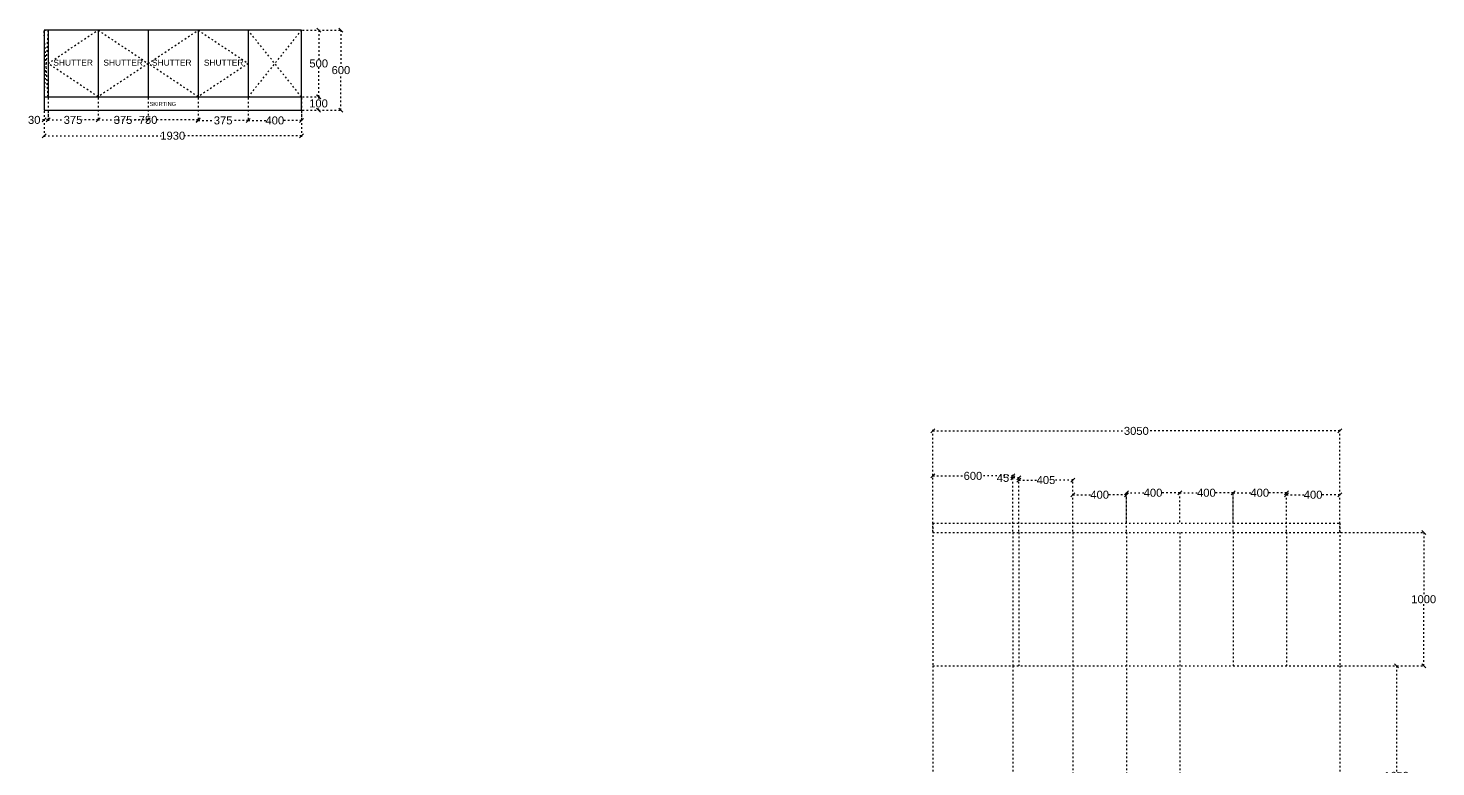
# Model space of a CAD drawing. Header units: millimetres. Extents: x 221542 to 643377, y 20779 to 241923.
# Drawn here: x 318972 to 329524, y 115686 to 121227 of the extents above; entities that cross this region are included whole.
import ezdxf

# ---------------------------------------------------------------- set-up
doc = ezdxf.new("R2010")
doc.units = ezdxf.units.MM
doc.header["$MEASUREMENT"] = 0
doc.linetypes.add('ACAD_ISO03W100', pattern=[30, 12, -18])
doc.layers.add('Walls', color=253, linetype='Continuous')
doc.styles.get("Standard").update_dxf_attribs({"font": 'arial.ttf'})
doc.dimstyles.get("Standard").update_dxf_attribs({"dimtxt": 60, "dimasz": 30, "dimexe": 7.75, "dimexo": 8.13, "dimgap": 0.63, "dimtad": 0, "dimtih": 1, "dimtoh": 1, "dimdec": 0, "dimzin": 0, "dimtxsty": 'Standard', "dimblk": 'OBLIQUE', "dimcen": 2.25, "dimclrd": 1, "dimclre": 1, "dimclrt": 1, "dimadec": 0, "dimazin": 0, "dimtfac": 1, "dimtdec": 0, "dimtofl": 0, "dimtmove": 0, "dimatfit": 3, "dimfxl": 1, "dimtolj": 1, "dimtzin": 0, "dimlwd": 30, "dimarcsym": 0})

# ---------------------------------------------------------------- blocks, each defined once
blk = doc.blocks.new('_Oblique')
at = {"color": 0, "linetype": 'ByBlock', "lineweight": -2}
blk.add_line((-0.5, -0.5), (0.5, 0.5), dxfattribs=at)
blk = doc.blocks.new('*D1016')
at = {"layer": 'Defpoints', "color": 0, "linetype": 'ACAD_ISO03W100', "transparency": 16777216}
for p in [(321021.0000000001, 120711.5000000001), (321021.0000000001, 120611.5000000001), (321148.4999999999, 120611.5000000001)]:
    blk.add_point(p, dxfattribs=at)
at = {"layer": 'Walls', "color": 1, "linetype": 'ACAD_ISO03W100', "lineweight": -2, "transparency": 16777216}
for p, q in [((321029.1300000001, 120711.5000000001), (321156.2499999999, 120711.5000000001)), ((321029.1300000001, 120611.5000000001), (321156.2499999999, 120611.5000000001))]:
    blk.add_line(p, q, dxfattribs=at)
at = {"layer": 'Walls', "color": 1, "linetype": 'ACAD_ISO03W100', "lineweight": 30, "transparency": 16777216}
for p, q in [((321148.4999999999, 120711.5000000001), (321148.4999999999, 120692.7643792634)), ((321148.4999999999, 120611.5000000001), (321148.4999999999, 120630.2356207368))]:
    blk.add_line(p, q, dxfattribs=at)
at = {"layer": 'Walls', "color": 1, "linetype": 'ACAD_ISO03W100', "lineweight": 30, "transparency": 16777216, "xscale": 30, "yscale": 30, "zscale": 30}
for p, rotation in [((321148.4999999999, 120711.5000000001), 90), ((321148.4999999999, 120611.5000000001), 270)]:
    blk.add_blockref('_Oblique', p, dxfattribs=dict(at, rotation=rotation))
at = {"layer": 'Walls', "color": 1, "linetype": 'ACAD_ISO03W100', "transparency": 16777216, "insert": (321148.4999999998, 120661.4999999999), "char_height": 60, "attachment_point": 5}
blk.add_mtext('\\A1;100', dxfattribs=at)
blk = doc.blocks.new('*D1017')
at = {"layer": 'Defpoints', "color": 0, "linetype": 'ACAD_ISO03W100', "transparency": 16777216}
for p in [(321021.0000000001, 121211.5000000001), (321149.9999999998, 121211.5000000001), (321021.0000000001, 120711.5000000001)]:
    blk.add_point(p, dxfattribs=at)
at = {"layer": 'Walls', "color": 1, "linetype": 'ACAD_ISO03W100', "lineweight": -2, "transparency": 16777216}
for p, q in [((321029.1300000001, 121211.5000000001), (321157.7499999998, 121211.5000000001)), ((321029.1300000001, 120711.5000000001), (321157.7499999998, 120711.5000000001))]:
    blk.add_line(p, q, dxfattribs=at)
at = {"layer": 'Walls', "color": 1, "linetype": 'ACAD_ISO03W100', "lineweight": 30, "transparency": 16777216}
for p, q in [((321149.9999999998, 121211.5000000001), (321149.9999999998, 120992.7643792634)), ((321149.9999999998, 120711.5000000001), (321149.9999999998, 120930.2356207368))]:
    blk.add_line(p, q, dxfattribs=at)
at = {"layer": 'Walls', "color": 1, "linetype": 'ACAD_ISO03W100', "lineweight": 30, "transparency": 16777216, "xscale": 30, "yscale": 30, "zscale": 30}
for p, rotation in [((321149.9999999998, 121211.5000000001), 90), ((321149.9999999998, 120711.5000000001), 270)]:
    blk.add_blockref('_Oblique', p, dxfattribs=dict(at, rotation=rotation))
at = {"layer": 'Walls', "color": 1, "linetype": 'ACAD_ISO03W100', "transparency": 16777216, "insert": (321149.9999999997, 120961.4999999999), "char_height": 60, "attachment_point": 5}
blk.add_mtext('\\A1;500', dxfattribs=at)
blk = doc.blocks.new('*D1015')
at = {"layer": 'Defpoints', "color": 0, "linetype": 'ACAD_ISO03W100', "transparency": 16777216}
for p in [(321021.0000000001, 121211.5000000001), (321316.4999999999, 121211.5000000001), (321021.0000000001, 120611.5000000001)]:
    blk.add_point(p, dxfattribs=at)
at = {"layer": 'Walls', "color": 1, "linetype": 'ACAD_ISO03W100', "lineweight": -2, "transparency": 16777216}
for p, q in [((321029.1300000001, 121211.5000000001), (321324.2499999999, 121211.5000000001)), ((321029.1300000001, 120611.5000000001), (321324.2499999999, 120611.5000000001))]:
    blk.add_line(p, q, dxfattribs=at)
at = {"layer": 'Walls', "color": 1, "linetype": 'ACAD_ISO03W100', "lineweight": 30, "transparency": 16777216}
for p, q in [((321316.4999999999, 121211.5000000001), (321316.4999999999, 120942.7643792634)), ((321316.4999999999, 120611.5000000001), (321316.4999999999, 120880.2356207368))]:
    blk.add_line(p, q, dxfattribs=at)
at = {"layer": 'Walls', "color": 1, "linetype": 'ACAD_ISO03W100', "lineweight": 30, "transparency": 16777216, "xscale": 30, "yscale": 30, "zscale": 30}
for p, rotation in [((321316.4999999999, 121211.5000000001), 90), ((321316.4999999999, 120611.5000000001), 270)]:
    blk.add_blockref('_Oblique', p, dxfattribs=dict(at, rotation=rotation))
at = {"layer": 'Walls', "color": 1, "linetype": 'ACAD_ISO03W100', "transparency": 16777216, "insert": (321316.4999999998, 120911.4999999999), "char_height": 60, "attachment_point": 5}
blk.add_mtext('\\A1;600', dxfattribs=at)
blk = doc.blocks.new('*D1018')
at = {"layer": 'Defpoints', "color": 0, "linetype": 'ACAD_ISO03W100', "transparency": 16777216}
for p in [(320621, 120711.5), (321021, 120711.5), (321021, 120534)]:
    blk.add_point(p, dxfattribs=at)
at = {"layer": 'Walls', "color": 1, "linetype": 'ACAD_ISO03W100', "lineweight": -2, "transparency": 16777216}
for p, q in [((320621, 120703.37), (320621, 120526.25)), ((321021, 120703.37), (321021, 120526.25))]:
    blk.add_line(p, q, dxfattribs=at)
at = {"layer": 'Walls', "color": 1, "linetype": 'ACAD_ISO03W100', "lineweight": 30, "transparency": 16777216}
for p, q in [((320621, 120534), (320752.9825511596, 120534)), ((321021, 120534), (320889.0174488404, 120534))]:
    blk.add_line(p, q, dxfattribs=at)
at = {"layer": 'Walls', "color": 1, "linetype": 'ACAD_ISO03W100', "lineweight": 30, "transparency": 16777216, "xscale": 30, "yscale": 30, "zscale": 30, "rotation": 180}
blk.add_blockref('_Oblique', (320621, 120534), dxfattribs=at)
at = {"layer": 'Walls', "color": 1, "linetype": 'ACAD_ISO03W100', "lineweight": 30, "transparency": 16777216, "xscale": 30, "yscale": 30, "zscale": 30}
blk.add_blockref('_Oblique', (321021, 120534), dxfattribs=at)
at = {"layer": 'Walls', "color": 1, "linetype": 'ACAD_ISO03W100', "transparency": 16777216, "insert": (320821, 120534), "char_height": 60, "attachment_point": 5}
blk.add_mtext('\\A1;400', dxfattribs=at)
blk = doc.blocks.new('*D1019')
at = {"layer": 'Defpoints', "color": 0, "linetype": 'ACAD_ISO03W100', "transparency": 16777216}
for p in [(320246, 120711.5), (320621, 120711.5), (320246, 120534)]:
    blk.add_point(p, dxfattribs=at)
at = {"layer": 'Walls', "color": 1, "linetype": 'ACAD_ISO03W100', "lineweight": -2, "transparency": 16777216}
for p, q in [((320246, 120703.37), (320246, 120526.25)), ((320621, 120703.37), (320621, 120526.25))]:
    blk.add_line(p, q, dxfattribs=at)
at = {"layer": 'Walls', "color": 1, "linetype": 'ACAD_ISO03W100', "lineweight": 30, "transparency": 16777216}
for p, q in [((320246, 120534), (320366.3829604366, 120534)), ((320621, 120534), (320500.6170395634, 120534))]:
    blk.add_line(p, q, dxfattribs=at)
at = {"layer": 'Walls', "color": 1, "linetype": 'ACAD_ISO03W100', "lineweight": 30, "transparency": 16777216, "xscale": 30, "yscale": 30, "zscale": 30, "rotation": 180}
blk.add_blockref('_Oblique', (320246, 120534), dxfattribs=at)
at = {"layer": 'Walls', "color": 1, "linetype": 'ACAD_ISO03W100', "lineweight": 30, "transparency": 16777216, "xscale": 30, "yscale": 30, "zscale": 30}
blk.add_blockref('_Oblique', (320621, 120534), dxfattribs=at)
at = {"layer": 'Walls', "color": 1, "linetype": 'ACAD_ISO03W100', "transparency": 16777216, "insert": (320433.5, 120534), "char_height": 60, "attachment_point": 5}
blk.add_mtext('\\A1;375', dxfattribs=at)
blk = doc.blocks.new('*D1020')
at = {"layer": 'Defpoints', "color": 0, "linetype": 'ACAD_ISO03W100', "transparency": 16777216}
for p in [(319496, 120711.5), (320246, 120711.5), (320246, 120538)]:
    blk.add_point(p, dxfattribs=at)
at = {"layer": 'Walls', "color": 1, "linetype": 'ACAD_ISO03W100', "lineweight": -2, "transparency": 16777216}
for p, q in [((319496, 120703.37), (319496, 120530.25)), ((320246, 120703.37), (320246, 120530.25))]:
    blk.add_line(p, q, dxfattribs=at)
at = {"layer": 'Walls', "color": 1, "linetype": 'ACAD_ISO03W100', "lineweight": 30, "transparency": 16777216}
for p, q in [((319496, 120538), (319804.4354843111, 120538)), ((320246, 120538), (319937.5645156889, 120538))]:
    blk.add_line(p, q, dxfattribs=at)
at = {"layer": 'Walls', "color": 1, "linetype": 'ACAD_ISO03W100', "lineweight": 30, "transparency": 16777216, "xscale": 30, "yscale": 30, "zscale": 30, "rotation": 180}
blk.add_blockref('_Oblique', (319496, 120538), dxfattribs=at)
at = {"layer": 'Walls', "color": 1, "linetype": 'ACAD_ISO03W100', "lineweight": 30, "transparency": 16777216, "xscale": 30, "yscale": 30, "zscale": 30}
blk.add_blockref('_Oblique', (320246, 120538), dxfattribs=at)
at = {"layer": 'Walls', "color": 1, "linetype": 'ACAD_ISO03W100', "transparency": 16777216, "insert": (319871, 120538), "char_height": 60, "attachment_point": 5}
blk.add_mtext('\\A1;750', dxfattribs=at)
blk = doc.blocks.new('*D1021')
at = {"layer": 'Defpoints', "color": 0, "linetype": 'ACAD_ISO03W100', "transparency": 16777216}
for p in [(319496, 120711.5), (319871, 120711.5), (319496, 120538)]:
    blk.add_point(p, dxfattribs=at)
at = {"layer": 'Walls', "color": 1, "linetype": 'ACAD_ISO03W100', "lineweight": -2, "transparency": 16777216}
for p, q in [((319496, 120703.37), (319496, 120530.25)), ((319871, 120703.37), (319871, 120530.25))]:
    blk.add_line(p, q, dxfattribs=at)
at = {"layer": 'Walls', "color": 1, "linetype": 'ACAD_ISO03W100', "lineweight": 30, "transparency": 16777216}
for p, q in [((319496, 120538), (319616.3829604366, 120538)), ((319871, 120538), (319750.6170395634, 120538))]:
    blk.add_line(p, q, dxfattribs=at)
at = {"layer": 'Walls', "color": 1, "linetype": 'ACAD_ISO03W100', "lineweight": 30, "transparency": 16777216, "xscale": 30, "yscale": 30, "zscale": 30, "rotation": 180}
blk.add_blockref('_Oblique', (319496, 120538), dxfattribs=at)
at = {"layer": 'Walls', "color": 1, "linetype": 'ACAD_ISO03W100', "lineweight": 30, "transparency": 16777216, "xscale": 30, "yscale": 30, "zscale": 30}
blk.add_blockref('_Oblique', (319871, 120538), dxfattribs=at)
at = {"layer": 'Walls', "color": 1, "linetype": 'ACAD_ISO03W100', "transparency": 16777216, "insert": (319683.5, 120538), "char_height": 60, "attachment_point": 5}
blk.add_mtext('\\A1;375', dxfattribs=at)
blk = doc.blocks.new('*D1023')
at = {"layer": 'Defpoints', "color": 0, "linetype": 'ACAD_ISO03W100', "transparency": 16777216}
for p in [(319121, 120711.5), (319496, 120711.5), (319121, 120538)]:
    blk.add_point(p, dxfattribs=at)
at = {"layer": 'Walls', "color": 1, "linetype": 'ACAD_ISO03W100', "lineweight": -2, "transparency": 16777216}
for p, q in [((319121, 120703.37), (319121, 120530.25)), ((319496, 120703.37), (319496, 120530.25))]:
    blk.add_line(p, q, dxfattribs=at)
at = {"layer": 'Walls', "color": 1, "linetype": 'ACAD_ISO03W100', "lineweight": 30, "transparency": 16777216}
for p, q in [((319121, 120538), (319241.3829604366, 120538)), ((319496, 120538), (319375.6170395634, 120538))]:
    blk.add_line(p, q, dxfattribs=at)
at = {"layer": 'Walls', "color": 1, "linetype": 'ACAD_ISO03W100', "lineweight": 30, "transparency": 16777216, "xscale": 30, "yscale": 30, "zscale": 30, "rotation": 180}
blk.add_blockref('_Oblique', (319121, 120538), dxfattribs=at)
at = {"layer": 'Walls', "color": 1, "linetype": 'ACAD_ISO03W100', "lineweight": 30, "transparency": 16777216, "xscale": 30, "yscale": 30, "zscale": 30}
blk.add_blockref('_Oblique', (319496, 120538), dxfattribs=at)
at = {"layer": 'Walls', "color": 1, "linetype": 'ACAD_ISO03W100', "transparency": 16777216, "insert": (319308.5, 120538), "char_height": 60, "attachment_point": 5}
blk.add_mtext('\\A1;375', dxfattribs=at)
blk = doc.blocks.new('*D1025')
at = {"layer": 'Defpoints', "color": 0, "linetype": 'ACAD_ISO03W100', "transparency": 16777216}
for p in [(319091, 120611.5), (321021, 120611.5), (321021, 120419.5)]:
    blk.add_point(p, dxfattribs=at)
at = {"layer": 'Walls', "color": 1, "linetype": 'ACAD_ISO03W100', "lineweight": -2, "transparency": 16777216}
for p, q in [((319091, 120603.37), (319091, 120411.75)), ((321021, 120603.37), (321021, 120411.75))]:
    blk.add_line(p, q, dxfattribs=at)
at = {"layer": 'Walls', "color": 1, "linetype": 'ACAD_ISO03W100', "lineweight": 30, "transparency": 16777216}
for p, q in [((319091, 120419.5), (319968.7056070942, 120419.5)), ((321021, 120419.5), (320143.2943929058, 120419.5))]:
    blk.add_line(p, q, dxfattribs=at)
at = {"layer": 'Walls', "color": 1, "linetype": 'ACAD_ISO03W100', "lineweight": 30, "transparency": 16777216, "xscale": 30, "yscale": 30, "zscale": 30, "rotation": 180}
blk.add_blockref('_Oblique', (319091, 120419.5), dxfattribs=at)
at = {"layer": 'Walls', "color": 1, "linetype": 'ACAD_ISO03W100', "lineweight": 30, "transparency": 16777216, "xscale": 30, "yscale": 30, "zscale": 30}
blk.add_blockref('_Oblique', (321021, 120419.5), dxfattribs=at)
at = {"layer": 'Walls', "color": 1, "linetype": 'ACAD_ISO03W100', "transparency": 16777216, "insert": (320056, 120419.5), "char_height": 60, "attachment_point": 5}
blk.add_mtext('\\A1;1930', dxfattribs=at)
blk = doc.blocks.new('*D1026')
at = {"layer": 'Defpoints', "color": 0, "linetype": 'ACAD_ISO03W100', "transparency": 16777216}
for p in [(319091, 120611.5), (319121, 120611.5), (319091, 120538)]:
    blk.add_point(p, dxfattribs=at)
at = {"layer": 'Walls', "color": 1, "linetype": 'ACAD_ISO03W100', "lineweight": 30, "transparency": 16777216}
for p, q in [((319091, 120538), (319061, 120538)), ((319121, 120538), (319091, 120538))]:
    blk.add_line(p, q, dxfattribs=at)
at = {"layer": 'Walls', "color": 1, "linetype": 'ACAD_ISO03W100', "lineweight": -2, "transparency": 16777216}
for p, q in [((319091, 120603.37), (319091, 120530.25)), ((319121, 120603.37), (319121, 120530.25))]:
    blk.add_line(p, q, dxfattribs=at)
at = {"layer": 'Walls', "color": 1, "linetype": 'ACAD_ISO03W100', "lineweight": 30, "transparency": 16777216, "xscale": 30, "yscale": 30, "zscale": 30, "rotation": 180}
blk.add_blockref('_Oblique', (319091, 120538), dxfattribs=at)
at = {"layer": 'Walls', "color": 1, "linetype": 'ACAD_ISO03W100', "lineweight": 30, "transparency": 16777216, "xscale": 30, "yscale": 30, "zscale": 30}
blk.add_blockref('_Oblique', (319121, 120538), dxfattribs=at)
at = {"layer": 'Walls', "color": 1, "linetype": 'ACAD_ISO03W100', "transparency": 16777216, "insert": (319017.5187039563, 120538), "char_height": 60, "attachment_point": 5}
blk.add_mtext('\\A1;30', dxfattribs=at)
blk = doc.blocks.new('*D1103')
at = {"layer": 'Defpoints', "color": 0, "linetype": 'ACAD_ISO03W100', "transparency": 16777216}
for p in [(328404.1368428343, 117726.8623219209), (328404.1368428343, 117443.3070289213), (328804.1368428343, 117443.3070289213)]:
    blk.add_point(p, dxfattribs=at)
at = {"layer": 'Walls', "color": 1, "linetype": 'ACAD_ISO03W100', "lineweight": -2, "transparency": 16777216}
for p, q in [((328404.1368428343, 117451.4370289213), (328404.1368428343, 117734.6123219209)), ((328804.1368428343, 117451.4370289213), (328804.1368428343, 117734.6123219209))]:
    blk.add_line(p, q, dxfattribs=at)
at = {"layer": 'Walls', "color": 1, "linetype": 'ACAD_ISO03W100', "lineweight": 30, "transparency": 16777216}
for p, q in [((328404.1368428343, 117726.8623219209), (328536.1193939939, 117726.8623219209)), ((328804.1368428343, 117726.8623219209), (328672.1542916747, 117726.8623219209))]:
    blk.add_line(p, q, dxfattribs=at)
at = {"layer": 'Walls', "color": 1, "linetype": 'ACAD_ISO03W100', "lineweight": 30, "transparency": 16777216, "xscale": 30, "yscale": 30, "zscale": 30, "rotation": 180}
blk.add_blockref('_Oblique', (328404.1368428343, 117726.8623219209), dxfattribs=at)
at = {"layer": 'Walls', "color": 1, "linetype": 'ACAD_ISO03W100', "lineweight": 30, "transparency": 16777216, "xscale": 30, "yscale": 30, "zscale": 30}
blk.add_blockref('_Oblique', (328804.1368428343, 117726.8623219209), dxfattribs=at)
at = {"layer": 'Walls', "color": 1, "linetype": 'ACAD_ISO03W100', "transparency": 16777216, "insert": (328604.1368428343, 117726.8623219209), "char_height": 60, "attachment_point": 5}
blk.add_mtext('\\A1;400', dxfattribs=at)
blk = doc.blocks.new('*D1104')
at = {"layer": 'Defpoints', "color": 0, "linetype": 'ACAD_ISO03W100', "transparency": 16777216}
for p in [(328004.1368428343, 117741.8623219209), (328004.1368428343, 117443.3070289213), (328404.1368428343, 117443.3070289213)]:
    blk.add_point(p, dxfattribs=at)
at = {"layer": 'Walls', "color": 1, "linetype": 'ACAD_ISO03W100', "lineweight": -2, "transparency": 16777216}
for p, q in [((328004.1368428343, 117451.4370289213), (328004.1368428343, 117749.6123219209)), ((328404.1368428343, 117451.4370289213), (328404.1368428343, 117749.6123219209))]:
    blk.add_line(p, q, dxfattribs=at)
at = {"layer": 'Walls', "color": 1, "linetype": 'ACAD_ISO03W100', "lineweight": 30, "transparency": 16777216}
for p, q in [((328004.1368428343, 117741.8623219209), (328136.1193939939, 117741.8623219209)), ((328404.1368428343, 117741.8623219209), (328272.1542916747, 117741.8623219209))]:
    blk.add_line(p, q, dxfattribs=at)
at = {"layer": 'Walls', "color": 1, "linetype": 'ACAD_ISO03W100', "lineweight": 30, "transparency": 16777216, "xscale": 30, "yscale": 30, "zscale": 30, "rotation": 180}
blk.add_blockref('_Oblique', (328004.1368428343, 117741.8623219209), dxfattribs=at)
at = {"layer": 'Walls', "color": 1, "linetype": 'ACAD_ISO03W100', "lineweight": 30, "transparency": 16777216, "xscale": 30, "yscale": 30, "zscale": 30}
blk.add_blockref('_Oblique', (328404.1368428343, 117741.8623219209), dxfattribs=at)
at = {"layer": 'Walls', "color": 1, "linetype": 'ACAD_ISO03W100', "transparency": 16777216, "insert": (328204.1368428343, 117741.8623219209), "char_height": 60, "attachment_point": 5}
blk.add_mtext('\\A1;400', dxfattribs=at)
blk = doc.blocks.new('*D1105')
at = {"layer": 'Defpoints', "color": 0, "linetype": 'ACAD_ISO03W100', "transparency": 16777216}
for p in [(327604.1368428343, 117741.8623219209), (327604.1368428343, 117513.3070289213), (328004.1368428343, 117513.3070289213)]:
    blk.add_point(p, dxfattribs=at)
at = {"layer": 'Walls', "color": 1, "linetype": 'ACAD_ISO03W100', "lineweight": -2, "transparency": 16777216}
for p, q in [((327604.1368428343, 117521.4370289213), (327604.1368428343, 117749.6123219209)), ((328004.1368428343, 117521.4370289213), (328004.1368428343, 117749.6123219209))]:
    blk.add_line(p, q, dxfattribs=at)
at = {"layer": 'Walls', "color": 1, "linetype": 'ACAD_ISO03W100', "lineweight": 30, "transparency": 16777216}
for p, q in [((327604.1368428343, 117741.8623219209), (327736.1193939939, 117741.8623219209)), ((328004.1368428343, 117741.8623219209), (327872.1542916747, 117741.8623219209))]:
    blk.add_line(p, q, dxfattribs=at)
at = {"layer": 'Walls', "color": 1, "linetype": 'ACAD_ISO03W100', "lineweight": 30, "transparency": 16777216, "xscale": 30, "yscale": 30, "zscale": 30, "rotation": 180}
blk.add_blockref('_Oblique', (327604.1368428343, 117741.8623219209), dxfattribs=at)
at = {"layer": 'Walls', "color": 1, "linetype": 'ACAD_ISO03W100', "lineweight": 30, "transparency": 16777216, "xscale": 30, "yscale": 30, "zscale": 30}
blk.add_blockref('_Oblique', (328004.1368428343, 117741.8623219209), dxfattribs=at)
at = {"layer": 'Walls', "color": 1, "linetype": 'ACAD_ISO03W100', "transparency": 16777216, "insert": (327804.1368428343, 117741.8623219209), "char_height": 60, "attachment_point": 5}
blk.add_mtext('\\A1;400', dxfattribs=at)
blk = doc.blocks.new('*D1106')
at = {"layer": 'Defpoints', "color": 0, "linetype": 'ACAD_ISO03W100', "transparency": 16777216}
for p in [(327204.1368428344, 117741.8623219209), (327204.1368428344, 117513.3070289213), (327604.1368428343, 117513.3070289213)]:
    blk.add_point(p, dxfattribs=at)
at = {"layer": 'Walls', "color": 1, "linetype": 'ACAD_ISO03W100', "lineweight": -2, "transparency": 16777216}
for p, q in [((327204.1368428344, 117521.4370289213), (327204.1368428344, 117749.6123219209)), ((327604.1368428343, 117521.4370289213), (327604.1368428343, 117749.6123219209))]:
    blk.add_line(p, q, dxfattribs=at)
at = {"layer": 'Walls', "color": 1, "linetype": 'ACAD_ISO03W100', "lineweight": 30, "transparency": 16777216}
for p, q in [((327204.1368428344, 117741.8623219209), (327336.1193939939, 117741.8623219209)), ((327604.1368428343, 117741.8623219209), (327472.1542916747, 117741.8623219209))]:
    blk.add_line(p, q, dxfattribs=at)
at = {"layer": 'Walls', "color": 1, "linetype": 'ACAD_ISO03W100', "lineweight": 30, "transparency": 16777216, "xscale": 30, "yscale": 30, "zscale": 30, "rotation": 180}
blk.add_blockref('_Oblique', (327204.1368428344, 117741.8623219209), dxfattribs=at)
at = {"layer": 'Walls', "color": 1, "linetype": 'ACAD_ISO03W100', "lineweight": 30, "transparency": 16777216, "xscale": 30, "yscale": 30, "zscale": 30}
blk.add_blockref('_Oblique', (327604.1368428343, 117741.8623219209), dxfattribs=at)
at = {"layer": 'Walls', "color": 1, "linetype": 'ACAD_ISO03W100', "transparency": 16777216, "insert": (327404.1368428343, 117741.8623219209), "char_height": 60, "attachment_point": 5}
blk.add_mtext('\\A1;400', dxfattribs=at)
blk = doc.blocks.new('*D1107')
at = {"layer": 'Defpoints', "color": 0, "linetype": 'ACAD_ISO03W100', "transparency": 16777216}
for p in [(325754.1368428343, 117868.410712898), (325754.1368428343, 117443.3070289213), (326354.1368428343, 117443.3070289213)]:
    blk.add_point(p, dxfattribs=at)
at = {"layer": 'Walls', "color": 1, "linetype": 'ACAD_ISO03W100', "lineweight": -2, "transparency": 16777216}
for p, q in [((325754.1368428343, 117451.4370289213), (325754.1368428343, 117876.160712898)), ((326354.1368428343, 117451.4370289213), (326354.1368428343, 117876.160712898))]:
    blk.add_line(p, q, dxfattribs=at)
at = {"layer": 'Walls', "color": 1, "linetype": 'ACAD_ISO03W100', "lineweight": 30, "transparency": 16777216}
for p, q in [((325754.1368428343, 117868.410712898), (325987.1630502013, 117868.410712898)), ((326354.1368428343, 117868.410712898), (326121.1106354673, 117868.410712898))]:
    blk.add_line(p, q, dxfattribs=at)
at = {"layer": 'Walls', "color": 1, "linetype": 'ACAD_ISO03W100', "lineweight": 30, "transparency": 16777216, "xscale": 30, "yscale": 30, "zscale": 30, "rotation": 180}
blk.add_blockref('_Oblique', (325754.1368428343, 117868.410712898), dxfattribs=at)
at = {"layer": 'Walls', "color": 1, "linetype": 'ACAD_ISO03W100', "lineweight": 30, "transparency": 16777216, "xscale": 30, "yscale": 30, "zscale": 30}
blk.add_blockref('_Oblique', (326354.1368428343, 117868.410712898), dxfattribs=at)
at = {"layer": 'Walls', "color": 1, "linetype": 'ACAD_ISO03W100', "transparency": 16777216, "insert": (326054.1368428343, 117868.410712898), "char_height": 60, "attachment_point": 5}
blk.add_mtext('\\A1;600', dxfattribs=at)
blk = doc.blocks.new('*D1108')
at = {"layer": 'Defpoints', "color": 0, "linetype": 'ACAD_ISO03W100', "transparency": 16777216}
for p in [(326354.1368428343, 117853.410712898), (326354.1368428343, 117443.3070289213), (326399.1368428343, 117443.3070289213)]:
    blk.add_point(p, dxfattribs=at)
at = {"layer": 'Walls', "color": 1, "linetype": 'ACAD_ISO03W100', "lineweight": 30, "transparency": 16777216}
for p, q in [((326354.1368428343, 117853.410712898), (326324.1368428343, 117853.410712898)), ((326399.1368428343, 117853.410712898), (326354.1368428343, 117853.410712898))]:
    blk.add_line(p, q, dxfattribs=at)
at = {"layer": 'Walls', "color": 1, "linetype": 'ACAD_ISO03W100', "lineweight": -2, "transparency": 16777216}
for p, q in [((326354.1368428343, 117451.4370289213), (326354.1368428343, 117861.160712898)), ((326399.1368428343, 117451.4370289213), (326399.1368428343, 117861.160712898))]:
    blk.add_line(p, q, dxfattribs=at)
at = {"layer": 'Walls', "color": 1, "linetype": 'ACAD_ISO03W100', "lineweight": 30, "transparency": 16777216, "xscale": 30, "yscale": 30, "zscale": 30, "rotation": 180}
blk.add_blockref('_Oblique', (326354.1368428343, 117853.410712898), dxfattribs=at)
at = {"layer": 'Walls', "color": 1, "linetype": 'ACAD_ISO03W100', "lineweight": 30, "transparency": 16777216, "xscale": 30, "yscale": 30, "zscale": 30}
blk.add_blockref('_Oblique', (326399.1368428343, 117853.410712898), dxfattribs=at)
at = {"layer": 'Walls', "color": 1, "linetype": 'ACAD_ISO03W100', "transparency": 16777216, "insert": (326279.1002944032, 117853.410712898), "char_height": 60, "attachment_point": 5}
blk.add_mtext('\\A1;45', dxfattribs=at)
blk = doc.blocks.new('*D1109')
at = {"layer": 'Defpoints', "color": 0, "linetype": 'ACAD_ISO03W100', "transparency": 16777216}
for p in [(326804.1368428343, 117837.0495482514), (326399.1368428343, 117443.3070289213), (326804.1368428343, 117443.3070289213)]:
    blk.add_point(p, dxfattribs=at)
at = {"layer": 'Walls', "color": 1, "linetype": 'ACAD_ISO03W100', "lineweight": -2, "transparency": 16777216}
for p, q in [((326399.1368428343, 117451.4370289213), (326399.1368428343, 117844.7995482514)), ((326804.1368428343, 117451.4370289213), (326804.1368428343, 117844.7995482514))]:
    blk.add_line(p, q, dxfattribs=at)
at = {"layer": 'Walls', "color": 1, "linetype": 'ACAD_ISO03W100', "lineweight": 30, "transparency": 16777216}
for p, q in [((326399.1368428343, 117837.0495482514), (326533.2919724387, 117837.0495482514)), ((326804.1368428343, 117837.0495482514), (326669.9817132299, 117837.0495482514))]:
    blk.add_line(p, q, dxfattribs=at)
at = {"layer": 'Walls', "color": 1, "linetype": 'ACAD_ISO03W100', "lineweight": 30, "transparency": 16777216, "xscale": 30, "yscale": 30, "zscale": 30, "rotation": 180}
blk.add_blockref('_Oblique', (326399.1368428343, 117837.0495482514), dxfattribs=at)
at = {"layer": 'Walls', "color": 1, "linetype": 'ACAD_ISO03W100', "lineweight": 30, "transparency": 16777216, "xscale": 30, "yscale": 30, "zscale": 30}
blk.add_blockref('_Oblique', (326804.1368428343, 117837.0495482514), dxfattribs=at)
at = {"layer": 'Walls', "color": 1, "linetype": 'ACAD_ISO03W100', "transparency": 16777216, "insert": (326601.6368428343, 117837.0495482514), "char_height": 60, "attachment_point": 5}
blk.add_mtext('\\A1;405', dxfattribs=at)
blk = doc.blocks.new('*D1110')
at = {"layer": 'Defpoints', "color": 0, "linetype": 'ACAD_ISO03W100', "transparency": 16777216}
for p in [(327204.1368428343, 117726.8623219209), (326804.1368428343, 117443.3070289213), (327204.1368428343, 117443.3070289213)]:
    blk.add_point(p, dxfattribs=at)
at = {"layer": 'Walls', "color": 1, "linetype": 'ACAD_ISO03W100', "lineweight": -2, "transparency": 16777216}
for p, q in [((326804.1368428343, 117451.4370289213), (326804.1368428343, 117734.6123219209)), ((327204.1368428343, 117451.4370289213), (327204.1368428343, 117734.6123219209))]:
    blk.add_line(p, q, dxfattribs=at)
at = {"layer": 'Walls', "color": 1, "linetype": 'ACAD_ISO03W100', "lineweight": 30, "transparency": 16777216}
for p, q in [((326804.1368428343, 117726.8623219209), (326936.1193939939, 117726.8623219209)), ((327204.1368428343, 117726.8623219209), (327072.1542916747, 117726.8623219209))]:
    blk.add_line(p, q, dxfattribs=at)
at = {"layer": 'Walls', "color": 1, "linetype": 'ACAD_ISO03W100', "lineweight": 30, "transparency": 16777216, "xscale": 30, "yscale": 30, "zscale": 30, "rotation": 180}
blk.add_blockref('_Oblique', (326804.1368428343, 117726.8623219209), dxfattribs=at)
at = {"layer": 'Walls', "color": 1, "linetype": 'ACAD_ISO03W100', "lineweight": 30, "transparency": 16777216, "xscale": 30, "yscale": 30, "zscale": 30}
blk.add_blockref('_Oblique', (327204.1368428343, 117726.8623219209), dxfattribs=at)
at = {"layer": 'Walls', "color": 1, "linetype": 'ACAD_ISO03W100', "transparency": 16777216, "insert": (327004.1368428343, 117726.8623219209), "char_height": 60, "attachment_point": 5}
blk.add_mtext('\\A1;400', dxfattribs=at)
blk = doc.blocks.new('*D1111')
at = {"layer": 'Defpoints', "color": 0, "linetype": 'ACAD_ISO03W100', "transparency": 16777216}
for p in [(328804.1368428343, 118205.6181382947), (325754.1368428343, 117443.3070289213), (328804.1368428343, 117443.3070289213)]:
    blk.add_point(p, dxfattribs=at)
at = {"layer": 'Walls', "color": 1, "linetype": 'ACAD_ISO03W100', "lineweight": -2, "transparency": 16777216}
for p, q in [((325754.1368428343, 117451.4370289213), (325754.1368428343, 118213.3681382947)), ((328804.1368428343, 117451.4370289213), (328804.1368428343, 118213.3681382947))]:
    blk.add_line(p, q, dxfattribs=at)
at = {"layer": 'Walls', "color": 1, "linetype": 'ACAD_ISO03W100', "lineweight": 30, "transparency": 16777216}
for p, q in [((325754.1368428343, 118205.6181382947), (327189.0389028616, 118205.6181382947)), ((328804.1368428343, 118205.6181382947), (327369.234782807, 118205.6181382947))]:
    blk.add_line(p, q, dxfattribs=at)
at = {"layer": 'Walls', "color": 1, "linetype": 'ACAD_ISO03W100', "lineweight": 30, "transparency": 16777216, "xscale": 30, "yscale": 30, "zscale": 30, "rotation": 180}
blk.add_blockref('_Oblique', (325754.1368428343, 118205.6181382947), dxfattribs=at)
at = {"layer": 'Walls', "color": 1, "linetype": 'ACAD_ISO03W100', "lineweight": 30, "transparency": 16777216, "xscale": 30, "yscale": 30, "zscale": 30}
blk.add_blockref('_Oblique', (328804.1368428343, 118205.6181382947), dxfattribs=at)
at = {"layer": 'Walls', "color": 1, "linetype": 'ACAD_ISO03W100', "transparency": 16777216, "insert": (327279.1368428343, 118205.6181382947), "char_height": 60, "attachment_point": 5}
blk.add_mtext('\\A1;3050', dxfattribs=at)
blk = doc.blocks.new('*D1114')
at = {"layer": 'Defpoints', "color": 0, "linetype": 'ACAD_ISO03W100', "transparency": 16777216}
for p in [(328804.1368428344, 117443.3070289214), (329433.3149939611, 117443.3070289214), (328804.1368428344, 116443.3070289214)]:
    blk.add_point(p, dxfattribs=at)
at = {"layer": 'Walls', "color": 1, "linetype": 'ACAD_ISO03W100', "lineweight": -2, "transparency": 16777216}
for p, q in [((328812.2668428344, 117443.3070289214), (329441.0649939611, 117443.3070289214)), ((328812.2668428344, 116443.3070289214), (329441.0649939611, 116443.3070289214))]:
    blk.add_line(p, q, dxfattribs=at)
at = {"layer": 'Walls', "color": 1, "linetype": 'ACAD_ISO03W100', "lineweight": 30, "transparency": 16777216}
for p, q in [((329433.3149939611, 117443.3070289214), (329433.3149939611, 116974.5714081847)), ((329433.3149939611, 116443.3070289214), (329433.3149939611, 116912.0426496581))]:
    blk.add_line(p, q, dxfattribs=at)
at = {"layer": 'Walls', "color": 1, "linetype": 'ACAD_ISO03W100', "lineweight": 30, "transparency": 16777216, "xscale": 30, "yscale": 30, "zscale": 30}
for p, rotation in [((329433.3149939611, 117443.3070289214), 90), ((329433.3149939611, 116443.3070289214), 270)]:
    blk.add_blockref('_Oblique', p, dxfattribs=dict(at, rotation=rotation))
at = {"layer": 'Walls', "color": 1, "linetype": 'ACAD_ISO03W100', "transparency": 16777216, "insert": (329433.3149939611, 116943.3070289213), "char_height": 60, "attachment_point": 5}
blk.add_mtext('\\A1;1000', dxfattribs=at)
blk = doc.blocks.new('*D1115')
at = {"layer": 'Defpoints', "color": 0, "linetype": 'ACAD_ISO03W100', "transparency": 16777216}
for p in [(328804.1368428344, 116443.3070289214), (328804.1368428344, 114793.3070289214), (329228.9978051778, 114793.3070289214)]:
    blk.add_point(p, dxfattribs=at)
at = {"layer": 'Walls', "color": 1, "linetype": 'ACAD_ISO03W100', "lineweight": -2, "transparency": 16777216}
for p, q in [((328812.2668428344, 116443.3070289214), (329236.7478051778, 116443.3070289214)), ((328812.2668428344, 114793.3070289214), (329236.7478051778, 114793.3070289214))]:
    blk.add_line(p, q, dxfattribs=at)
at = {"layer": 'Walls', "color": 1, "linetype": 'ACAD_ISO03W100', "lineweight": 30, "transparency": 16777216}
for p, q in [((329228.9978051778, 116443.3070289214), (329228.9978051778, 115649.5714081847)), ((329228.9978051778, 114793.3070289214), (329228.9978051778, 115587.0426496581))]:
    blk.add_line(p, q, dxfattribs=at)
at = {"layer": 'Walls', "color": 1, "linetype": 'ACAD_ISO03W100', "lineweight": 30, "transparency": 16777216, "xscale": 30, "yscale": 30, "zscale": 30}
for p, rotation in [((329228.9978051778, 116443.3070289214), 90), ((329228.9978051778, 114793.3070289214), 270)]:
    blk.add_blockref('_Oblique', p, dxfattribs=dict(at, rotation=rotation))
at = {"layer": 'Walls', "color": 1, "linetype": 'ACAD_ISO03W100', "transparency": 16777216, "insert": (329228.9978051778, 115618.3070289213), "char_height": 60, "attachment_point": 5}
blk.add_mtext('\\A1;1650', dxfattribs=at)

msp = doc.modelspace()

# ---------------------------------------------------------------- linework, layer by layer
at = {"layer": 'Walls', "color": 18, "true_color": 0x000000}
for p, q in [((319621, 121211.5), (319091, 121211.5)), ((319091, 121211.5), (319091, 120611.5)), ((319121, 121211.5), (319121, 120711.5)), ((319121, 121211.5), (319121, 120711.5)), ((319496, 121211.5), (319496, 120711.5)), ((320321, 121211.5), (319621, 121211.5)), ((319871, 121211.5), (319871, 120711.5)), ((320246, 121211.5), (320246, 120711.5)), ((321021, 121211.5), (320321, 121211.5)), ((320621, 121211.5), (320621, 120711.5)), ((321021, 120611.5), (321021, 121211.5)), ((319091, 120711.5), (321021, 120711.5)), ((319091, 120611.5), (321021, 120611.5))]:
    msp.add_line(p, q, dxfattribs=at)
at = {"layer": 'Walls', "color": 18, "linetype": 'ACAD_ISO03W100', "true_color": 0x000000}
for p, q in [((325754.1368428343, 117513.3070289213), (328804.1368428343, 117513.3070289213)), ((325754.1368428343, 117513.3070289213), (325754.1368428343, 116443.3070289213)), ((328804.1368428343, 117513.3070289213), (328804.1368428343, 116443.3070289213)), ((325754.1368428343, 117443.3070289213), (328804.1368428343, 117443.3070289213)), ((326354.1368428343, 117443.3070289213), (326354.1368428343, 116443.3070289213)), ((326399.1368428343, 117443.3070289213), (326399.1368428343, 116443.3070289213)), ((326804.1368428343, 117443.3070289213), (326804.1368428343, 114393.3070289213)), ((327204.1368428343, 117443.3070289213), (327204.1368428343, 114393.3070289213)), ((327604.1368428343, 117443.3070289213), (327604.1368428343, 114393.3070289213)), ((328004.1368428343, 117443.3070289213), (328004.1368428343, 116443.3070289213)), ((328404.1368428343, 117443.3070289213), (328404.1368428343, 116443.3070289213)), ((325754.1368428343, 116443.3070289213), (325754.1368428343, 116443.3070289213)), ((325754.1368428343, 116443.3070289213), (325754.1368428343, 114293.3070289213)), ((325754.1368428343, 116443.3070289213), (328804.1368428343, 116443.3070289213)), ((326354.1368428343, 116443.3070289213), (326354.1368428344, 114393.3070289213)), ((328804.1368428343, 116443.3070289213), (328804.1368428343, 114293.3070289213))]:
    msp.add_line(p, q, dxfattribs=at)
at = {"layer": 'Walls', "color": 240, "linetype": 'ACAD_ISO03W100', "true_color": 0xed1f24}
msp.add_lwpolyline([(319121, 120711.5), (319091, 121211.5), (319121, 121211.5), (319091, 120711.5)], dxfattribs=at)
at = {"layer": 'Walls', "color": 9, "linetype": 'ACAD_ISO03W100', "true_color": 0xc7c8ca}
for points in [[(319496, 121211.5), (319871, 120961.5), (319496, 120711.5), (319121, 120961.5), (319496, 121211.5)], [(320246, 121211.5), (320621, 120961.5), (320246, 120711.5), (319871, 120961.5), (320246, 121211.5)], [(321021, 121211.5), (320621, 120711.5), (321021, 120711.5), (320621, 121211.5)]]:
    msp.add_lwpolyline(points, dxfattribs=at)

# ---------------------------------------------------------------- texts
at = {"color": 7, "char_height": 45, "attachment_point": 3}
for insert in [(319457.5, 120990.2053206003), (319832.5, 120990.2053206003), (320196.7754654654, 120990.2053206003), (320586, 120990.2053206003)]:
    msp.add_mtext_dynamic_manual_height_columns('SHUTTER', width=300.7754654654464, gutter_width=1212.99963498539, heights=[0], dxfattribs=dict(at, insert=insert))
at = {"color": 18, "true_color": 0x000000, "insert": (320080.5, 120673.0231923602), "char_height": 30, "attachment_point": 3}
msp.add_mtext_dynamic_manual_height_columns('SKIRTING', width=2764.542548641039, gutter_width=1, heights=[238.1265711437876], dxfattribs=at)

# ---------------------------------------------------------------- dimensions: what is measured, and where the dimension line sits
at = {"layer": 'Walls', "color": 240, "linetype": 'ACAD_ISO03W100', "true_color": 0xed1f24}
for base, p1, p2, angle, picture, middle in [((321149.9999999998, 121211.5000000001), (321021, 120711.5), (321021, 121211.5), 90, '*D1017', (321149.9999999997, 120961.4999999999)), ((321316.4999999999, 121211.5000000001), (321021, 120611.5), (321021, 121211.5), 90, '*D1015', (321316.4999999998, 120911.4999999999)), ((321148.4999999999, 120611.5000000001), (321021, 120711.5), (321021, 120611.5), 90, '*D1016', (321148.4999999998, 120661.4999999999)), ((321021, 120419.5), (319091, 120611.5), (321021, 120611.5), 180, '*D1025', (320056, 120419.5)), ((319121, 120538), (319496, 120711.5), (319121, 120711.5), 180, '*D1023', (319308.5, 120538)), ((320246, 120538), (319496, 120711.5), (320246, 120711.5), 180, '*D1020', (319871, 120538)), ((319496, 120538), (319871, 120711.5), (319496, 120711.5), 180, '*D1021', (319683.5, 120538)), ((320246, 120534), (320621, 120711.5), (320246, 120711.5), 180, '*D1019', (320433.5, 120534)), ((321021, 120534), (320621, 120711.5), (321021, 120711.5), 180, '*D1018', (320821, 120534))]:
    dim = msp.add_linear_dim(base=base, p1=p1, p2=p2, angle=angle, dimstyle='Standard', dxfattribs=at)
    dim.commit()
    dim.dimension.update_dxf_attribs({"geometry": picture, "text_midpoint": middle})
dim = msp.add_linear_dim(base=(319091, 120538), p1=(319121, 120611.5), p2=(319091, 120611.5), dimstyle='Standard', dxfattribs=at)
dim.commit()
dim.dimension.update_dxf_attribs({"geometry": '*D1026', "text_midpoint": (319017.5187039563, 120538)})
at = {"layer": 'Walls', "color": 18, "linetype": 'ACAD_ISO03W100', "true_color": 0x000000}
for base, p1, p2, picture, middle in [((328804.1368428343, 118205.6181382947), (325754.1368428343, 117443.3070289213), (328804.1368428343, 117443.3070289213), '*D1111', (327279.1368428343, 118205.6181382947)), ((325754.1368428343, 117868.410712898), (326354.1368428343, 117443.3070289213), (325754.1368428343, 117443.3070289213), '*D1107', (326054.1368428343, 117868.410712898)), ((326354.1368428343, 117853.410712898), (326399.1368428343, 117443.3070289213), (326354.1368428343, 117443.3070289213), '*D1108', (326279.1002944032, 117853.410712898)), ((326804.1368428343, 117837.0495482514), (326399.1368428343, 117443.3070289213), (326804.1368428343, 117443.3070289213), '*D1109', (326601.6368428343, 117837.0495482514)), ((327204.1368428343, 117726.8623219209), (326804.1368428343, 117443.3070289213), (327204.1368428343, 117443.3070289213), '*D1110', (327004.1368428343, 117726.8623219209)), ((327204.1368428344, 117741.8623219209), (327604.1368428343, 117513.3070289213), (327204.1368428344, 117513.3070289213), '*D1106', (327404.1368428343, 117741.8623219209)), ((327604.1368428343, 117741.8623219209), (328004.1368428343, 117513.3070289213), (327604.1368428343, 117513.3070289213), '*D1105', (327804.1368428343, 117741.8623219209)), ((328004.1368428343, 117741.8623219209), (328404.1368428343, 117443.3070289213), (328004.1368428343, 117443.3070289213), '*D1104', (328204.1368428343, 117741.8623219209)), ((328404.1368428343, 117726.8623219209), (328804.1368428343, 117443.3070289213), (328404.1368428343, 117443.3070289213), '*D1103', (328604.1368428343, 117726.8623219209))]:
    dim = msp.add_linear_dim(base=base, p1=p1, p2=p2, dimstyle='Standard', dxfattribs=at)
    dim.commit()
    dim.dimension.update_dxf_attribs({"geometry": picture, "text_midpoint": middle})
for base, p2, picture, middle in [((329433.3149939611, 117443.3070289214), (328804.1368428343, 117443.3070289213), '*D1114', (329433.3149939611, 116943.3070289213)), ((329228.9978051778, 114793.3070289214), (328804.1368428343, 114793.3070289214), '*D1115', (329228.9978051778, 115618.3070289213))]:
    dim = msp.add_linear_dim(base=base, p1=(328804.1368428343, 116443.3070289213), p2=p2, angle=90, dimstyle='Standard', dxfattribs=at)
    dim.commit()
    dim.dimension.update_dxf_attribs({"geometry": picture, "text_midpoint": middle})

doc.saveas('drawing.dxf')
